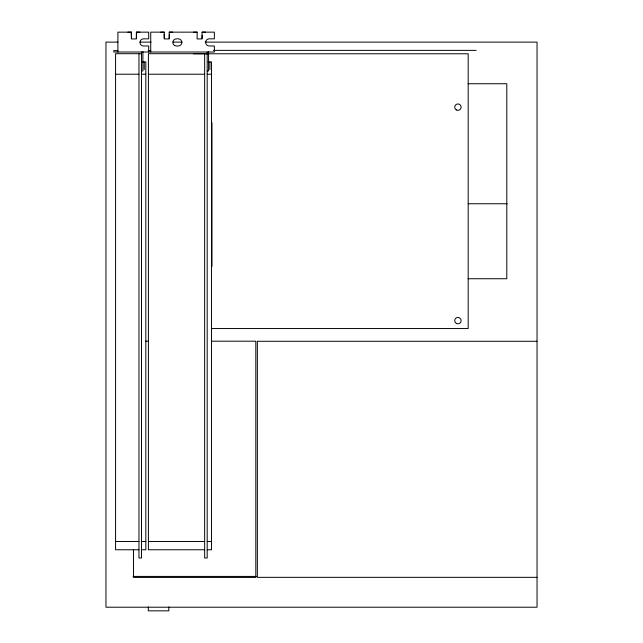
<?xml version="1.0" encoding="UTF-8"?>
<svg xmlns="http://www.w3.org/2000/svg" width="643" height="643" viewBox="0 0 643 643"><rect width="100%" height="100%" fill="white"/><g stroke="black" fill="none" stroke-linecap="round" stroke-linejoin="round"><path stroke-width="0.96" d="M148.686 52.011L148.686 45.983L143.558 45.983A3.569 3.569 0 0 1 139.989 42.414A3.569 3.569 0 0 1 143.558 38.845L148.686 38.845L148.686 32.15L136.356 32.15L136.364 38.926L131.437 38.926L131.445 32.15L117.894 32.15L117.894 52.011M117.894 50.628L113.787 50.628L113.787 52.011L214.368 52.011L214.368 45.983L209.248 45.983A3.569 3.569 0 0 1 205.672 42.414A3.569 3.569 0 0 1 209.248 38.845L214.368 38.845L214.368 32.15L202.039 32.15L202.055 38.926L197.12 38.926L197.136 32.15L169.197 32.15L169.205 38.926L164.278 38.926L164.295 32.15L150.735 32.15L150.735 52.011M136.364 38.307L136.621 33.332M169.205 38.307L169.414 34.328M202.055 38.307L202.207 35.325M127.885 32.15L131.445 32.15M164.295 32.15L160.726 32.15M197.136 32.15L193.567 32.15M139.925 32.15L136.356 32.15M172.766 32.15L169.197 32.15M205.607 32.15L202.039 32.15M117.999 42.116L105.966 42.116L105.966 607.209L537.034 607.209L537.034 42.116L205.213 42.116M140.053 42.116L151.081 42.116M173.136 42.116L182.154 42.116M213.5 50.371L476.166 50.371M148.276 50.628L150.735 50.628M141.508 53.699L115.579 53.699L115.579 549.765L138.968 549.765M207.191 53.699L148.404 53.699L148.404 549.765L204.651 549.765M193.414 53.779L468.184 53.779L468.184 328.549L211.467 328.549M142.368 61.905L145.824 61.905L145.824 549.765L141.508 549.765M208.059 61.905L211.507 61.905L211.507 549.765L207.191 549.765M141.508 70.939L142.899 70.939L142.899 51.593M207.191 70.939L208.581 70.939L208.581 51.593M115.579 74.218L138.968 74.218M141.508 74.218L145.824 74.218M148.404 74.218L204.651 74.218M207.191 74.218L211.507 74.218M468.08 83.735L506.797 83.735L506.797 278.74L468.08 278.74M468.192 203.751L507.198 203.751M145.511 341.192L148.517 341.192M211.692 341.192L255.81 341.192L255.81 577.43L133.479 577.43L133.479 549.403M537.034 341.28L257.353 341.28L257.353 577.342L537.034 577.342M115.579 541.494L138.968 541.494M141.508 541.494L145.824 541.494M148.404 541.494L204.651 541.494M207.191 541.494L211.507 541.494M133.037 576.417L256.34 576.417M164.078 34.328L164.278 38.307M131.132 32.335L131.437 38.307M211.981 122.628L211.981 266.483M209.907 62.082L209.907 69.557M207.191 52.011L207.191 557.979L204.651 557.979L204.651 53.699M168.82 606.944L168.82 610.85L148.292 610.85L148.292 606.944M144.225 62.082L144.225 69.557M141.508 52.011L141.508 557.979L138.968 557.979L138.968 53.699M174.615 45.508A7.129 7.129 0 0 0 180.064 45.508A3.569 3.569 0 0 0 180.064 39.319A7.129 7.129 0 0 0 174.615 39.319A3.569 3.569 0 0 0 174.615 45.508M456.321 109.921A3.199 3.199 0 0 0 461.119 107.148A3.199 3.199 0 0 0 456.321 104.375A3.199 3.199 0 0 0 456.321 109.921M456.321 323.397A3.199 3.199 0 0 0 461.119 320.624A3.199 3.199 0 0 0 456.321 317.851A3.199 3.199 0 0 0 456.321 323.397"/></g></svg>
